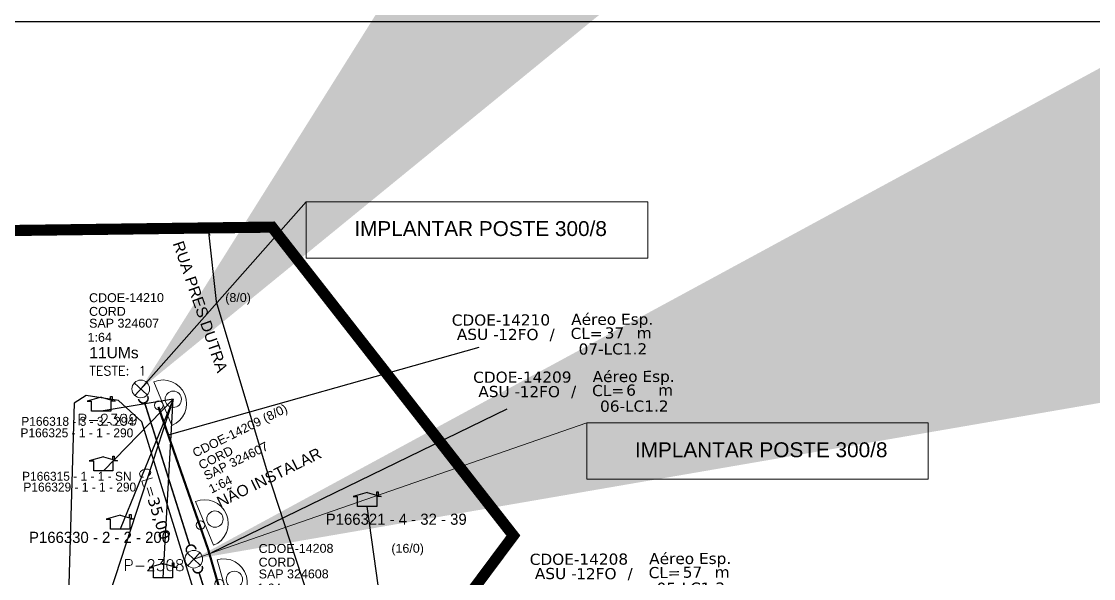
# Model space of a CAD drawing. Extents: x 4313 to 28038, y -9425 to 4777.
# Drawn here: x 12980 to 13942, y 4278 to 4777 of the extents above; entities that cross this region are included whole.
import ezdxf
from ezdxf.enums import TextEntityAlignment as Align

# ---------------------------------------------------------------- set-up
doc = ezdxf.new("R2010")
doc.units = ezdxf.units.DM
doc.header["$MEASUREMENT"] = 0
for name, color, linetype, lineweight in [('10.4-Postes', 1, 'Continuous', 0), ("20.0-LEGENDA DOS CDO'S", 1, 'Continuous', 0), ('20.2-CDO_POSTE', 1, 'Continuous', 5), ('20.6-CORDOALHA_SUPORTE', 7, 'Continuous', 25)]:
    doc.layers.add(name, color=color, linetype=linetype, lineweight=lineweight)
for name, color, linetype in [('CAP a instalar', 1, 'Continuous'), ('celulas gpon', 7, 'Continuous'), ('label_cabos', 7, 'Continuous'), ('QUADRA', 7, 'Continuous'), ('Segmento de Logradouro Texto', 238, 'Continuous'), ('surveys', 7, 'Continuous'), ('surveys legendas', 7, 'Continuous')]:
    doc.layers.add(name, color=color, linetype=linetype)
doc.layers.add('DROP DE CLIENTE', color=140, linetype='Continuous', plot=False)
doc.styles.add('ARIAL', font='arial.ttf')
doc.styles.add('DIGICADE', font='arial.ttf')
doc.styles.add('ROMANS', font='romans.shx')
doc.styles.add('siredit', font='verdana.ttf')
doc.linetypes.add('FENCELINE1', pattern='A,0.25,-0.1,[133,ltypeshp.shx,S=0.1,R=0,X=-0.1,Y=0],-0.1,1', length=1.45)
doc.dimstyles.new('CC', dxfattribs={"dimtxt": 1, "dimasz": 2, "dimexe": 0.18, "dimexo": 0.0625, "dimgap": 0.09, "dimtad": 0, "dimdec": 0, "dimrnd": 1, "dimzin": 0, "dimdsep": 46, "dimtxsty": 'siredit', "dimblk": 'NONE', "dimcen": 0, "dimse1": 1, "dimse2": 1, "dimsd1": 1, "dimsd2": 1, "dimclrt": 7, "dimadec": 0, "dimazin": 0, "dimtfac": 1, "dimtdec": 0, "dimtofl": 0, "dimtmove": 0, "dimatfit": 3, "dimfxl": 0, "dimtolj": 1, "dimtzin": 0, "dimarcsym": 0})
doc.dimstyles.new('CL', dxfattribs={"dimtxt": 1, "dimasz": 2, "dimexe": 0.18, "dimexo": 0.0625, "dimgap": 0.09, "dimtad": 0, "dimdec": 0, "dimrnd": 1, "dimzin": 0, "dimdsep": 46, "dimtxsty": 'siredit', "dimblk": 'NONE', "dimcen": 0, "dimse1": 1, "dimse2": 1, "dimsd1": 1, "dimsd2": 1, "dimclrt": 7, "dimadec": 0, "dimazin": 0, "dimtfac": 1, "dimtdec": 0, "dimtofl": 0, "dimtmove": 0, "dimatfit": 3, "dimfxl": 0, "dimtolj": 1, "dimtzin": 0, "dimarcsym": 0})

# ---------------------------------------------------------------- blocks, each defined once
blk = doc.blocks.new('SURVEY_SURVEY')
for p, q in [((0, 0.00001268), (-0.00001257, 0.000009)), ((0, 0.00001268), (0.00001257, 0.000009)), ((0.00000843, 0.00001322), (0.00000976, 0.00001322)), ((0.00000843, 0.00001027), (0.00000843, 0.00001322)), ((0.00000976, 0.00001322), (0.00000975, 0.00000989)), ((-0.00001257, 0.000009), (-0.00000863, 0.000009)), ((-0.00000862, 0), (-0.00000862, 0.00000897)), ((0.00000862, 0), (-0.00000862, 0)), ((0.00000862, 0.00000901), (0.00000862, 0)), ((0.00001257, 0.000009), (0.00000862, 0.000009))]:
    blk.add_line(p, q)
blk = doc.blocks.new('*U33')
at = {"color": 0}
blk.add_line((2.145, -0.582), (-2.104, -0.684), dxfattribs=at)
for centre, radius in [((-0.004, 0.376), 0.733), ((0.03, -1.026), 0.393)]:
    blk.add_circle(centre, radius, dxfattribs=at)
blk.add_arc((0.02, -0.633), 2.125, 1.37817, 181.37817, dxfattribs=at)
blk = doc.blocks.new('CDOE_CT_POSTE')
at = {"layer": "20.0-LEGENDA DOS CDO'S", "color": 0, "style": 'ARIAL'}
for tag, p in [('CDO_N', (0.12, 5.248)), ('CORDOALHA', (0.122, 4.023)), ('SAP', (0.124, 2.961)), ('1:XX', (0.139, 1.231)), ('UMS', (0.141, 0.217))]:
    blk.add_attdef(tag, p, '', height=0.68, rotation=0.11799, dxfattribs=at)
blk.add_attdef('FIBRAS_UTILIZADAS', text='', height=0.68, rotation=0.11799, dxfattribs=at).set_placement((7.829, 5.263), align=Align.CENTER)
blk = doc.blocks.new('_None')
blk = doc.blocks.new('Teste  FTTH')
at = {"color": 0, "lineweight": 0, "style": 'ROMANS'}
for tag, p in [('TESTE', (-2.302, -0.29)), ('QTDE', (0.212, -0.29))]:
    blk.add_attdef(tag, p, '', height=0.48, dxfattribs=at)
for tag, p, flags in [('FID', (-2.227, -1.253), 1), ('FATOR', (-2.227, -2.028), 3), ('ID_ATIVIDADE', (-2.227, -2.716), 3)]:
    blk.add_attdef(tag, p, '', height=0.48, dxfattribs=dict(at, flags=flags))
blk = doc.blocks.new('*U102')
at = {"layer": '20.6-CORDOALHA_SUPORTE', "const_width": 0.139}
for points in [[(-20.841, -0.377, 1.175511), (-20.831, 0.471)], [(-6.428, 0.468, 1.231752), (-6.428, -0.378)]]:
    blk.add_lwpolyline(points, format="xyb", dxfattribs=at)
blk.add_lwpolyline([(-20.299, 0.041), (-6.949, 0.045)], dxfattribs=at)
at = {"layer": '20.6-CORDOALHA_SUPORTE', "color": 0, "lineweight": 0, "style": 'ROMANS'}
blk.add_attdef('LANCE', text='', height=1, dxfattribs=at).set_placement((-0.538, -2.215), align=Align.RIGHT)
at = {"layer": '20.6-CORDOALHA_SUPORTE', "color": 0, "style": 'siredit'}
blk.add_attdef('QTDE', (-0.538, -2.215), '', height=1, rotation=359.69001, dxfattribs=at)
at = {"layer": '20.6-CORDOALHA_SUPORTE', "color": 0, "lineweight": 0, "style": 'ROMANS'}
for tag, p, flags in [('FATOR', (-5.196, -4.442), 3), ('ID_ATIVIDADE', (-5.201, -6.669), 3), ('FID', (-5.201, -8.896), 1)]:
    blk.add_attdef(tag, p, '', height=1, dxfattribs=dict(at, flags=flags))
blk = doc.blocks.new('*U103')
at = {"layer": '20.6-CORDOALHA_SUPORTE', "const_width": 0.139}
for points in [[(-20.841, -0.377, 1.175511), (-20.831, 0.471)], [(-8.758, 0.468, 1.231752), (-8.758, -0.378)]]:
    blk.add_lwpolyline(points, format="xyb", dxfattribs=at)
blk.add_lwpolyline([(-20.299, 0.041), (-9.279, 0.045)], dxfattribs=at)
at = {"layer": '20.6-CORDOALHA_SUPORTE', "color": 0, "lineweight": 0, "style": 'ROMANS'}
blk.add_attdef('LANCE', text='', height=1, dxfattribs=at).set_placement((-0.538, -2.215), align=Align.RIGHT)
at = {"layer": '20.6-CORDOALHA_SUPORTE', "color": 0, "style": 'siredit'}
blk.add_attdef('QTDE', (-0.538, -2.215), '', height=1, rotation=359.69001, dxfattribs=at)
at = {"layer": '20.6-CORDOALHA_SUPORTE', "color": 0, "lineweight": 0, "style": 'ROMANS'}
for tag, p, flags in [('FATOR', (-5.196, -4.442), 3), ('ID_ATIVIDADE', (-5.201, -6.669), 3), ('FID', (-5.201, -8.896), 1)]:
    blk.add_attdef(tag, p, '', height=1, dxfattribs=dict(at, flags=flags))
blk = doc.blocks.new('Inst CB ESP CFOA-SM-ASU-120-S-12')
at = {"layer": 'label_cabos', "color": 0, "style": 'siredit'}
for tag, flags, p in [('ID_ATIVIDADE', 3, (1.314, 2.672)), ('FATOR', 1, (11.56, 2.551))]:
    blk.add_attdef(tag, text='', height=1, rotation=359.69001, dxfattribs=dict(at, flags=flags)).set_placement(p, align=Align.MIDDLE_CENTER)
for tag, p in [('DESTINO_CABO', (3.131, 1.262)), ('TIPO_CABO', (13.108, 1.245)), ('TIPO_CABO', (1.262, -0.005)), ('CABO', (4.686, -0.052)), ('/', (7.714, -0.052)), ('LANCE', (10.809, 0.002)), ('UND', (15.964, 0.002)), ('FID', (13.148, -1.414))]:
    blk.add_attdef(tag, text='', height=1, rotation=359.69001, dxfattribs=at).set_placement(p, align=Align.MIDDLE_CENTER)
blk.add_attdef('QTDE', (12.429, -0.475), '', height=1, rotation=359.69001, dxfattribs=at)
blk = doc.blocks.new('Inst CDOE-8 CAIXA DIST OPT CDOE 48F_8D C_SPL OPTAP')
at = {"layer": "20.0-LEGENDA DOS CDO'S", "color": 0}
for tag, p, style, flags in [('ID_ATIVIDADE', (0.12, 6.472), 'ARIAL', 3), ('FATOR', (7.921, 6.472), 'ARIAL', 1), ('QTDE', (0.235, -0.97), 'DIGICADE', 3)]:
    blk.add_attdef(tag, p, '', height=0.8, rotation=0.11799, dxfattribs=dict(at, style=style, flags=flags))
at = {"layer": "20.0-LEGENDA DOS CDO'S", "color": 0, "style": 'ARIAL'}
for tag, p, height in [('FID', (0.12, 5.248), 0.8), ('CORDOALHA', (0.122, 4.023), 0.8), ('SAP', (0.124, 2.961), 0.8), ('1:XX', (-0.012, 1.7), 0.8), ('UMS', (0.141, 0.217), 1)]:
    blk.add_attdef(tag, p, '', height=height, rotation=0.11799, dxfattribs=at)
blk.add_attdef('FIBRAS_UTILIZADAS', text='', height=0.8, rotation=0.11799, dxfattribs=at).set_placement((13.479, 5.263), align=Align.CENTER)
blk = doc.blocks.new('Inst CDOE-16 CAIXA DIST OPT CDOE 48F_16D C_SPL_2_1_8')
at = {"layer": "20.0-LEGENDA DOS CDO'S", "color": 0}
for tag, p, style, flags in [('ID_ATIVIDADE', (0.12, 6.472), 'ARIAL', 3), ('FATOR', (7.921, 6.472), 'ARIAL', 1), ('QTDE', (0.097, -1.17), 'DIGICADE', 3)]:
    blk.add_attdef(tag, p, '', height=0.8, rotation=0.11799, dxfattribs=dict(at, style=style, flags=flags))
at = {"layer": "20.0-LEGENDA DOS CDO'S", "color": 0, "style": 'ARIAL'}
for tag, p, height in [('FID', (0.12, 5.248), 0.8), ('CORDOALHA', (0.122, 4.023), 0.8), ('SAP', (0.124, 2.961), 0.8), ('1:XX', (-0.012, 1.7), 0.8), ('UMS', (0.141, 0.217), 1)]:
    blk.add_attdef(tag, p, '', height=height, rotation=0.11799, dxfattribs=at)
blk.add_attdef('FIBRAS_UTILIZADAS', text='', height=0.8, rotation=0.11799, dxfattribs=at).set_placement((13.479, 5.263), align=Align.CENTER)
blk = doc.blocks.new('*U86')
at = {"color": 1}
for p, q in [((-0.00000309, 0.00000689), (0.00000269, 0.00000147)), ((0.00000251, 0.00000707), (-0.00000291, 0.00000129))]:
    blk.add_line(p, q, dxfattribs=at)
at = {"color": 3}
blk.add_lwpolyline([(0.00017592, 0.00006524), (0.00032902, 0.00006524), (0.00032902, 0.00004003), (0.00017592, 0.00004003)], close=True, dxfattribs=at)
at = {"color": 1}
blk.add_circle((-0.0000002, 0.00000418), 0.00000396, dxfattribs=at)
at = {"color": 0, "insert": (0.00019753, 0.00005655), "char_height": 0.0000066585, "width": 0.0001153545, "attachment_point": 1, "style": 'ARIAL'}
blk.add_mtext('{\\C3;IMPLANTAR POSTE 300/8}', dxfattribs=at)
at = {"layer": '10.4-Postes', "lineweight": 0, "style": 'ROMANS'}
blk.add_attdef('FID', text='', height=0.000005, dxfattribs=at).set_placement((0.00000019, -0.00000608), align=Align.CENTER)
at = {"layer": '10.4-Postes', "lineweight": 0, "style": 'ROMANS', "flags": 3}
for tag, p in [('ID_ATIVIDADE', (-0.00000676, -0.00000863)), ('FATOR', (-0.00000189, -0.00001133)), ('QTDE', (-0.00000598, -0.00001404))]:
    blk.add_attdef(tag, p, '', height=0.00000209, dxfattribs=at)
at = {"color": 3}
blk.add_leader([(-0.0000002, 0.00000418), (0.00017592, 0.00006524)], dimstyle='CL', override={"dimgap": 0.09, "dimtad": 0}, dxfattribs=at)
blk = doc.blocks.new('*U87')
at = {"color": 1}
for p, q in [((-0.00000309, 0.00000689), (0.00000269, 0.00000147)), ((0.00000251, 0.00000707), (-0.00000291, 0.00000129))]:
    blk.add_line(p, q, dxfattribs=at)
at = {"color": 3}
blk.add_lwpolyline([(0.00007391, 0.00008808), (0.00022702, 0.00008808), (0.00022702, 0.00006287), (0.00007391, 0.00006287)], close=True, dxfattribs=at)
at = {"color": 1}
blk.add_circle((-0.0000002, 0.00000418), 0.00000396, dxfattribs=at)
at = {"color": 0, "insert": (0.00009552, 0.00007939), "char_height": 0.0000066585, "width": 0.0001153545, "attachment_point": 1, "style": 'ARIAL'}
blk.add_mtext('{\\C3;IMPLANTAR POSTE 300/8}', dxfattribs=at)
at = {"layer": '10.4-Postes', "lineweight": 0, "style": 'ROMANS'}
blk.add_attdef('FID', text='', height=0.000005, dxfattribs=at).set_placement((0.00000019, -0.00000608), align=Align.CENTER)
at = {"layer": '10.4-Postes', "lineweight": 0, "style": 'ROMANS', "flags": 3}
for tag, p in [('ID_ATIVIDADE', (-0.00000676, -0.00000863)), ('FATOR', (-0.00000189, -0.00001133)), ('QTDE', (-0.00000598, -0.00001404))]:
    blk.add_attdef(tag, p, '', height=0.00000209, dxfattribs=at)
at = {"color": 3}
blk.add_leader([(-0.0000002, 0.00000418), (0.00007391, 0.00008808)], dimstyle='CL', override={"dimgap": 0.09, "dimtad": 0}, dxfattribs=at)

msp = doc.modelspace()

# ---------------------------------------------------------------- linework, layer by layer
at = {"layer": 'CAP a instalar', "linetype": 'FENCELINE1', "ltscale": 5, "const_width": 2}
msp.add_lwpolyline([(13333.89, 4085.4), (13303.29, 4055.54), (13213.93, 4072.93), (13186.45, 4170.1), (13147.83, 4303.78), (13103.25, 4431.48)], dxfattribs=at)
at = {"layer": 'celulas gpon', "color": 116, "linetype": 'Continuous', "lineweight": 200, "const_width": 10}
msp.add_lwpolyline([(14124.39, 3174.85), (13748.88, 3223.8), (13617.46, 3237.88), (13772.35, 3491.35), (13854.66, 3626.47), (13957.36, 3794.77), (13820.96, 3865.94), (13607.01, 4003.58), (13432.54, 4104.77), (13335.89, 4201.39), (13421.46, 4316.14), (13205.13, 4592.69), (12285.76, 4580.62), (12285.76, 4580.62)], dxfattribs=at)
at = {"layer": 'Defpoints', "color": 3}
msp.add_lwpolyline([(12032.67, 4777.05), (18721.51, 4777.05), (18721.51, -449.82), (12032.67, -449.82)], close=True, dxfattribs=at)
at = {"layer": 'DROP DE CLIENTE'}
for points in [[(13116.59, 4438.31), (13045.64, 4221.39)], [(13116.59, 4438.31), (13051.93, 4427.55)], [(13053.88, 4374.06), (13116.59, 4438.31)], [(13116.59, 4438.31), (13068.97, 4321.77)], [(13107.39, 4278.43), (13116.59, 4438.31)], [(13324.83, 4096.64), (13290.49, 4342.22)]]:
    msp.add_lwpolyline(points, dxfattribs=at)
at = {"layer": 'QUADRA', "ltscale": 5e-05}
for points in [[(13149.75, 4585.19), (13148.01, 4588), (13155.1, 4526.13), (13199.92, 4376.33), (13248.29, 4228.27), (13304.38, 4168.07), (13310.04, 4177.73)], [(13077.99, 3854.43), (13147.99, 3984.23), (13171.71, 4041.15), (13182.8, 4085.67), (13182.99, 4110.65), (13088.48, 4418.22), (13067.5, 4437.32), (13038.47, 4441.78), (13027.66, 4434.72), (13010.41, 3845.76), (13077.99, 3854.43)]]:
    msp.add_lwpolyline(points, dxfattribs=at)

# ---------------------------------------------------------------- block references
at = {"layer": '10.4-Postes', "color": 0, "lineweight": 0}
ref = msp.add_blockref('*U87', (13087.84, 4439.24), dxfattribs=dict(at, xscale=1999999.99999932, yscale=1999999.99999932, zscale=1999999.99999932))
ref.add_attrib('FID', 'P-2309', dxfattribs={"lineweight": 0, "height": 10.008, "style": 'ROMANS'}).set_placement((13057.65, 4415.03), align=Align.CENTER)
ref = msp.add_blockref('*U86', (13135.37, 4286.65), dxfattribs=dict(at, xscale=1999999.99999932, yscale=1999999.99999932, zscale=1999999.99999932))
ref.add_attrib('FID', 'P-2308', dxfattribs={"lineweight": 0, "height": 10.008, "style": 'ROMANS'}).set_placement((13099.38, 4284.59), align=Align.CENTER)
at = {"layer": "20.0-LEGENDA DOS CDO'S", "lineweight": 0, "xscale": 10, "yscale": 10, "zscale": 10}
for name, p, values in [('Inst CDOE-8 CAIXA DIST OPT CDOE 48F_8D C_SPL OPTAP', (13039.89, 4472.89), {'FID': 'CDOE-14210', 'CORDOALHA': 'CORD', 'SAP': 'SAP 324607', '1:XX': '1:64', 'UMS': '11UMs', 'FIBRAS_UTILIZADAS': '(8/0)'}), ('Inst CDOE-16 CAIXA DIST OPT CDOE 48F_16D C_SPL_2_1_8', (13191.89, 4248.12), {'FID': 'CDOE-14208', 'CORDOALHA': 'CORD', 'SAP': 'SAP 324608', '1:XX': '1:64', 'UMS': '28UMs', 'FIBRAS_UTILIZADAS': '(16/0)'})]:
    msp.add_blockref(name, p, dxfattribs=at).add_auto_attribs(values)
at = {"layer": "20.0-LEGENDA DOS CDO'S", "lineweight": 0, "xscale": 17.50499999999999, "yscale": 17.50499999999999, "zscale": 17.50499999999999, "rotation": 3.126797674058592e-05}
msp.add_blockref('Teste  FTTH', (13081.66, 4464.83), dxfattribs=at).add_auto_attribs({'TESTE': 'TESTE:', 'QTDE': '1'})
at = {"layer": "20.0-LEGENDA DOS CDO'S", "color": 8}
ref = msp.add_blockref('CDOE_CT_POSTE', (13158.4, 4338.46), dxfattribs=dict(at, xscale=10, yscale=10, zscale=10, rotation=26.21392795565868))
ref.add_attrib('CDO_N', 'CDOE-14209', (13136.3, 4386.07), dxfattribs={"color": 0, "height": 8, "rotation": 26.33192, "style": 'ARIAL'})
ref.add_attrib('CORDOALHA', 'CORD', (13141.73, 4375.1), dxfattribs={"color": 0, "height": 8, "rotation": 26.33192, "style": 'ARIAL'})
ref.add_attrib('SAP', 'SAP 324607', (13146.44, 4365.58), dxfattribs={"color": 0, "height": 8, "rotation": 26.33192, "style": 'ARIAL'})
ref.add_attrib('1:XX', '1:64', (13150.79, 4353.66), dxfattribs={"color": 0, "height": 8, "rotation": 26.33192, "style": 'ARIAL'})
ref.add_attrib('UMS', 'NÃO INSTALAR', (13158.7, 4341.03), dxfattribs={"color": 0, "height": 10, "rotation": 26.33192, "style": 'ARIAL'})
ref.add_attrib('FIBRAS_UTILIZADAS', '   (8/0)', dxfattribs={"color": 0, "height": 8, "rotation": 26.33192, "style": 'ARIAL'}).set_placement((13205.39, 4420.27), align=Align.CENTER)
at = {"layer": '20.2-CDO_POSTE', "color": 10, "xscale": 10, "yscale": 10, "zscale": 10}
for p, rotation in [((13113.09, 4436.92), 291.1925809464589), ((13167.72, 4275.85), 284.6388519079578)]:
    msp.add_blockref('*U33', p, dxfattribs=dict(at, rotation=rotation))
at = {"layer": '20.2-CDO_POSTE', "color": 8, "xscale": 10, "yscale": 10, "zscale": 10, "rotation": 291.1925809464589}
msp.add_blockref('*U33', (13150.43, 4329.52), dxfattribs=at)
at = {"layer": '20.6-CORDOALHA_SUPORTE', "color": 0, "lineweight": 0}
ref = msp.add_blockref('*U102', (13151.75, 4241.09), dxfattribs=dict(at, xscale=10, yscale=10, zscale=10, rotation=287.5128913799745))
ref.add_attrib('QTDE', '35,00', (13093.42, 4348.99), dxfattribs={"color": 0, "height": 10, "rotation": 287.2029, "style": 'siredit'})
ref.add_attrib('LANCE', 'CL=', dxfattribs={"color": 0, "lineweight": 0, "height": 10, "rotation": 287.51289, "style": 'ROMANS'}).set_placement((13093.42, 4348.99), align=Align.RIGHT)
ref = msp.add_blockref('*U103', (13200.52, 4088.83), dxfattribs=dict(at, xscale=10, yscale=10, zscale=10, rotation=287.5128913799745))
ref.add_attrib('QTDE', '35,00', (13132.72, 4228.85), dxfattribs={"color": 0, "height": 10, "rotation": 287.2029, "style": 'siredit'})
ref.add_attrib('LANCE', 'CL=', dxfattribs={"color": 0, "lineweight": 0, "height": 10, "rotation": 287.51289, "style": 'ROMANS'}).set_placement((13132.72, 4228.85), align=Align.RIGHT)
at = {"layer": 'label_cabos'}
ref = msp.add_blockref('Inst CB ESP CFOA-SM-ASU-120-S-12', (13379.07, 4496.55), dxfattribs=dict(at, xscale=10, yscale=10, zscale=10, rotation=0.4634636605450989))
ref.add_attrib('DESTINO_CABO', 'CDOE-14210', dxfattribs={"color": 0, "height": 10, "rotation": 0.15347, "style": 'siredit'}).set_placement((13410.28, 4509.43), align=Align.MIDDLE_CENTER)
ref.add_attrib('TIPO_CABO', 'Aéreo Esp.', dxfattribs={"color": 0, "height": 10, "rotation": 0.15347, "style": 'siredit'}).set_placement((13510.05, 4510.06), align=Align.MIDDLE_CENTER)
ref.add_attrib('CABO', '12FO', dxfattribs={"color": 0, "height": 10, "rotation": 0.15347, "style": 'siredit'}).set_placement((13425.93, 4496.41), align=Align.MIDDLE_CENTER)
ref.add_attrib('/', '/', dxfattribs={"color": 0, "height": 10, "rotation": 0.15347, "style": 'siredit'}).set_placement((13456.21, 4496.65), align=Align.MIDDLE_CENTER)
ref.add_attrib('TIPO_CABO', 'ASU - ', dxfattribs={"color": 0, "height": 10, "rotation": 0.15347, "style": 'siredit'}).set_placement((13391.69, 4496.6), align=Align.MIDDLE_CENTER)
ref.add_attrib('FID', '07-LC1.2', dxfattribs={"color": 0, "height": 10, "rotation": 0.15347, "style": 'siredit'}).set_placement((13510.66, 4483.47), align=Align.MIDDLE_CENTER)
ref.add_attrib('LANCE', 'CL=', dxfattribs={"color": 0, "height": 10, "rotation": 0.15347, "style": 'siredit'}).set_placement((13487.16, 4497.44), align=Align.MIDDLE_CENTER)
ref.add_attrib('QTDE', '37', (13503.39, 4492.81), dxfattribs={"color": 0, "height": 10, "rotation": 0.15347, "style": 'siredit'})
ref.add_attrib('UND', 'm', dxfattribs={"color": 0, "height": 10, "rotation": 0.15347, "style": 'siredit'}).set_placement((13538.71, 4497.86), align=Align.MIDDLE_CENTER)
ref = msp.add_blockref('Inst CB ESP CFOA-SM-ASU-120-S-12', (13398.3, 4445.3), dxfattribs=dict(at, xscale=10, yscale=10, zscale=10, rotation=0.4634636605450992))
ref.add_attrib('DESTINO_CABO', 'CDOE-14209', dxfattribs={"color": 0, "height": 10, "rotation": 0.15347, "style": 'siredit'}).set_placement((13429.51, 4458.18), align=Align.MIDDLE_CENTER)
ref.add_attrib('TIPO_CABO', 'Aéreo Esp.', dxfattribs={"color": 0, "height": 10, "rotation": 0.15347, "style": 'siredit'}).set_placement((13529.27, 4458.81), align=Align.MIDDLE_CENTER)
ref.add_attrib('CABO', '12FO', dxfattribs={"color": 0, "height": 10, "rotation": 0.15347, "style": 'siredit'}).set_placement((13445.16, 4445.16), align=Align.MIDDLE_CENTER)
ref.add_attrib('/', '/', dxfattribs={"color": 0, "height": 10, "rotation": 0.15347, "style": 'siredit'}).set_placement((13475.44, 4445.41), align=Align.MIDDLE_CENTER)
ref.add_attrib('TIPO_CABO', 'ASU - ', dxfattribs={"color": 0, "height": 10, "rotation": 0.15347, "style": 'siredit'}).set_placement((13410.92, 4445.36), align=Align.MIDDLE_CENTER)
ref.add_attrib('FID', '06-LC1.2', dxfattribs={"color": 0, "height": 10, "rotation": 0.15347, "style": 'siredit'}).set_placement((13529.88, 4432.23), align=Align.MIDDLE_CENTER)
ref.add_attrib('LANCE', 'CL=', dxfattribs={"color": 0, "height": 10, "rotation": 0.15347, "style": 'siredit'}).set_placement((13506.38, 4446.19), align=Align.MIDDLE_CENTER)
ref.add_attrib('QTDE', '6', (13522.62, 4441.56), dxfattribs={"color": 0, "height": 10, "rotation": 0.15347, "style": 'siredit'})
ref.add_attrib('UND', 'm', dxfattribs={"color": 0, "height": 10, "rotation": 0.15347, "style": 'siredit'}).set_placement((13557.93, 4446.61), align=Align.MIDDLE_CENTER)
ref = msp.add_blockref('Inst CB ESP CFOA-SM-ASU-120-S-12', (13448.99, 4282.11), dxfattribs=dict(at, xscale=10, yscale=10, zscale=10, rotation=0.4634636605450989))
ref.add_attrib('DESTINO_CABO', 'CDOE-14208', dxfattribs={"color": 0, "height": 10, "rotation": 0.15347, "style": 'siredit'}).set_placement((13480.2, 4294.99), align=Align.MIDDLE_CENTER)
ref.add_attrib('TIPO_CABO', 'Aéreo Esp.', dxfattribs={"color": 0, "height": 10, "rotation": 0.15347, "style": 'siredit'}).set_placement((13579.97, 4295.62), align=Align.MIDDLE_CENTER)
ref.add_attrib('CABO', '12FO', dxfattribs={"color": 0, "height": 10, "rotation": 0.15347, "style": 'siredit'}).set_placement((13495.85, 4281.97), align=Align.MIDDLE_CENTER)
ref.add_attrib('/', '/', dxfattribs={"color": 0, "height": 10, "rotation": 0.15347, "style": 'siredit'}).set_placement((13526.13, 4282.21), align=Align.MIDDLE_CENTER)
ref.add_attrib('TIPO_CABO', 'ASU - ', dxfattribs={"color": 0, "height": 10, "rotation": 0.15347, "style": 'siredit'}).set_placement((13461.62, 4282.16), align=Align.MIDDLE_CENTER)
ref.add_attrib('FID', '05-LC1.2', dxfattribs={"color": 0, "height": 10, "rotation": 0.15347, "style": 'siredit'}).set_placement((13580.58, 4269.03), align=Align.MIDDLE_CENTER)
ref.add_attrib('LANCE', 'CL=', dxfattribs={"color": 0, "height": 10, "rotation": 0.15347, "style": 'siredit'}).set_placement((13557.08, 4283), align=Align.MIDDLE_CENTER)
ref.add_attrib('QTDE', '57', (13573.31, 4278.37), dxfattribs={"color": 0, "height": 10, "rotation": 0.15347, "style": 'siredit'})
ref.add_attrib('UND', 'm', dxfattribs={"color": 0, "height": 10, "rotation": 0.15347, "style": 'siredit'}).set_placement((13608.63, 4283.42), align=Align.MIDDLE_CENTER)
at = {"layer": 'surveys', "color": 255, "xscale": 1000000, "yscale": 1000000, "zscale": 1000000}
for p in [(13051.93, 4427.55), (13290.49, 4342.22), (13068.97, 4321.77)]:
    msp.add_blockref('SURVEY_SURVEY', p, dxfattribs=at)
at = {"layer": 'surveys', "color": 151, "xscale": 1000000, "yscale": 1000000, "zscale": 1000000}
for p in [(13053.88, 4374.06), (13107.39, 4278.43)]:
    msp.add_blockref('SURVEY_SURVEY', p, dxfattribs=at)

# ---------------------------------------------------------------- texts
at = {"layer": 'Segmento de Logradouro Texto', "color": 7, "linetype": 'Continuous', "insert": (13125.46, 4581.3), "char_height": 10, "width": 126.2415, "attachment_point": 1, "rotation": 288.97258, "style": 'DIGICADE'}
msp.add_mtext('\\fArial|b0|i0|c0|p34;\\W1.0000000000;\\T1.0000000000;\\o\\lRUA PRES DUTRA', dxfattribs=at)
at = {"layer": 'surveys legendas', "color": 0}
for s, height, p in [('P166318 - 3 - 3 - 294', 8, (12980.32, 4414.55)), ('P166325 - 1 - 1 - 290', 8, (12979.63, 4404.24)), ('P166315 - 1 - 1 - SN', 8, (12981.07, 4365.32)), ('P166329 - 1 - 1 - 290', 8, (12982.22, 4355.66)), ('P166321 - 4 - 32 - 39', 10, (13253.26, 4325.83)), ('P166330 - 2 - 2 - 200', 10, (12987.28, 4309.57))]:
    msp.add_text(s, height=height, dxfattribs=at).set_placement(p)

# ---------------------------------------------------------------- leaders
at = {"layer": 'label_cabos'}
for points in [[(13113.22, 4406.9), (13390.91, 4485.07)], [(13151.09, 4300.92), (13415.97, 4429.74)]]:
    msp.add_leader(points, dimstyle='CC', override={"dimgap": 0.09, "dimtad": 0}, dxfattribs=at)

doc.saveas('drawing.dxf')
